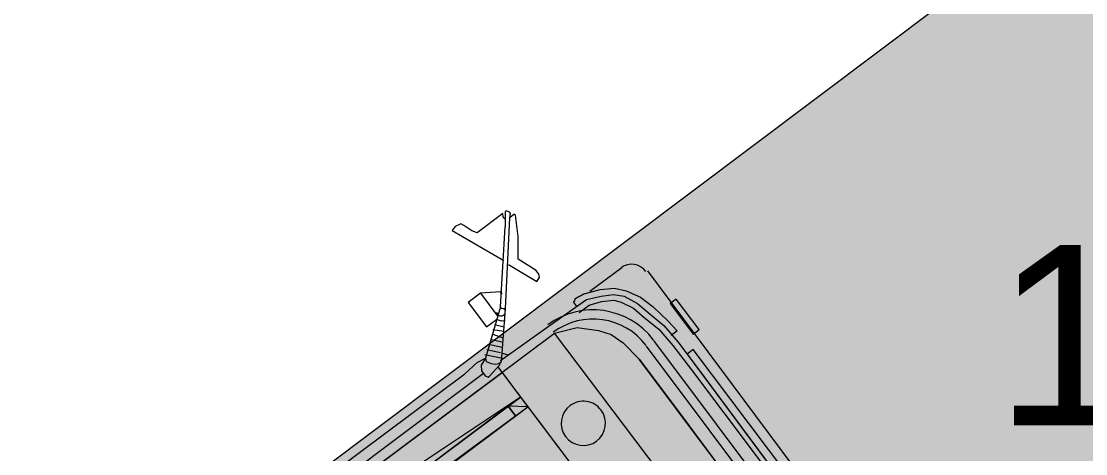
# Model space of a CAD drawing. Header units: millimetres. Extents: x 475159934 to 476245151, y 4620917055 to 4621447368.
# Drawn here: x 475223293 to 475226240, y 4621002164 to 4621003363 of the extents above; entities that cross this region are included whole.
import ezdxf

# ---------------------------------------------------------------- set-up
doc = ezdxf.new("R2010")
doc.units = ezdxf.units.MM
doc.header["$MEASUREMENT"] = 0
doc.layers.add('New_._Pen_No__252', color=7, linetype='Continuous', lineweight=0, true_color=0x666666)
for name, color, linetype, lineweight in [('New_._Pen_No__255', 255, 'Continuous', 0), ('New_New_2D Drafting - General_Pen_No__250_Pen_No__7_Pen_No__7_Pen_No__1', 1, 'Continuous', 0), ('New_New_2D Drafting - General_Pen_No__250_Pen_No__7_Pen_No__7_Pen_No__4', 7, 'Continuous', 0), ('zoma_Pen_No__1', 1, 'Continuous', 0)]:
    doc.layers.add(name, color=color, linetype=linetype, lineweight=lineweight)
doc.layers.add('New_New_2D Drafting - General_Pen_No__250_Pen_No__7_Pen_No__7', color=7, linetype='Continuous')
doc.layers.add('zoma', color=7, linetype='Continuous')
doc.styles.add('GENERATED_STYLE_3', font='arial.ttf')
doc.dimstyles.new('GENERATED_STYLE__12', dxfattribs={"dimtxt": 500, "dimasz": 228, "dimexe": 0.18, "dimexo": 3, "dimgap": 0, "dimtad": 1, "dimtih": 1, "dimtoh": 1, "dimlfac": 0.001, "dimzin": 0, "dimdsep": 46, "dimtxsty": 'GENERATED_STYLE_3', "dimblk": 'ARROWHEAD_2', "dimblk1": 'ARROWHEAD_2', "dimblk2": 'ARROWHEAD_2', "dimcen": 0.09, "dimclrd": 1, "dimclre": 1, "dimclrt": 1, "dimadec": 0, "dimazin": 0, "dimtfac": 1, "dimtdec": 4, "dimtmove": 2, "dimatfit": 3, "dimfxl": 1, "dimtolj": 1, "dimtzin": 0, "dimarcsym": 0})

# ---------------------------------------------------------------- blocks, each defined once
blk = doc.blocks.new('*D1516', base_point=(475826095.8, 4621095193.2))
at = {"layer": 'zoma_Pen_No__1', "color": 1, "linetype": 'Continuous', "lineweight": 0, "transparency": 16777216}
for p, q in [((475215734.8, 4621001910.6), (475215734.8, 4621002360.6)), ((475233224.3, 4621001910.6), (475233224.3, 4621002360.6)), ((475215821.4, 4621002285.6), (475215648.2, 4621001985.6)), ((475233137.7, 4621001985.6), (475233310.9, 4621002285.6)), ((475215588.1, 4621002135.6), (475215734.8, 4621002135.6)), ((475215734.8, 4621002135.6), (475233224.3, 4621002135.6)), ((475233224.3, 4621002135.6), (475233371, 4621002135.6))]:
    blk.add_line(p, q, dxfattribs=at)
at = {"layer": 'zoma_Pen_No__1', "color": 1, "lineweight": 0, "transparency": 16777216, "insert": (475225988.3, 4621002235.6), "char_height": 500, "attachment_point": 7, "style": 'GENERATED_STYLE_3'}
blk.add_mtext('\\A1;{\\pql;\\fArial|b0|i0|c204|p0;\\W1.000000;17.49}', dxfattribs=at)
blk = doc.blocks.new('ARROWHEAD_2')
at = {"color": 0, "linetype": 'Continuous', "lineweight": 0}
for p, q in [((-0.378, -0.655), (0.378, 0.655)), ((0, 0), (-1, 0))]:
    blk.add_line(p, q, dxfattribs=at)

msp = doc.modelspace()

# ---------------------------------------------------------------- hatches: boundary and pattern name
at = {"layer": 'New_._Pen_No__255', "linetype": 'Continuous', "lineweight": 0, "true_color": 0x7f7f7f}
msp.add_hatch(color=8, dxfattribs=at).paths.add_polyline_path([(475199116.626, 4620982849.639, 0.07840164), (475199019.475, 4620982233.875), (475199019.475, 4620979324.523), (475199019.475, 4620978906.584, 0.41421356), (475201019.475, 4620976906.584), (475203042.515, 4620976906.584), (475208694.142, 4620976906.584), (475208694.142, 4620976911.724), (475208694.142, 4620978906.955), (475202008.039, 4620978895.151, -0.41473882), (475201006.246, 4620979895.15), (475201006.246, 4620981242.333, -0.23567598), (475201803.87, 4620982840.549), (475211885.311, 4620990425.053), (475228656.083, 4621003042.098, -0.07152823), (475229903.645, 4621003727.169), (475239050.392, 4621007163.349), (475242774.455, 4621008424.587), (475266174.557, 4621016341.96), (475285574.408, 4621016341.96), (475287574.564, 4621016341.96), (475291187.888, 4621016341.96), (475302424.204, 4621014255.134), (475302425.419, 4620991031.556), (475304424.204, 4620991031.556), (475304424.204, 4621016255.133), (475302424.204, 4621016255.134), (475294893.047, 4621017677.531), (475291375.101, 4621018341.96), (475285574.408, 4621018341.96), (475282593.276, 4621018341.96), (475265877.771, 4621018341.96), (475238459.732, 4621009077.216), (475228975.861, 4621005515.268, 0.07154866), (475227727.919, 4621004830.054), (475201765.953, 4620985298.259), (475199715.434, 4620983749.097), (475199714.063, 4620983749.097, 0.12987352), (475199136.004, 4620982906.584, 0.0075193)])
at = {"layer": 'New_New_2D Drafting - General_Pen_No__250_Pen_No__7_Pen_No__7', "linetype": 'Continuous', "lineweight": 0, "true_color": 0x7f090b}
for points in [[(475224674.977, 4621002321.2), (475224624.078, 4621002388.859), (475223349.554, 4621001435.327)], [(475223400.454, 4621001367.669), (475224674.977, 4621002321.2), (475223349.554, 4621001435.327)], [(475224822.586, 4621002124.991), (475224695.337, 4621002294.137), (475223420.813, 4621001340.606)], [(475224695.337, 4621002294.137), (475224674.977, 4621002321.2), (475224641.148, 4621002295.751)], [(475224661.508, 4621002268.687), (475224695.337, 4621002294.137), (475224641.148, 4621002295.751)]]:
    msp.add_hatch(color=16, dxfattribs=at).paths.add_polyline_path(points)

# ---------------------------------------------------------------- linework, layer by layer
at = {"layer": 'New_._Pen_No__252', "color": 251, "linetype": 'Continuous', "lineweight": 0, "true_color": 0x666666, "flags": 128}
msp.add_lwpolyline([(475238459.732, 4621009077.216), (475228975.861, 4621005515.268, 0.07154866), (475227727.919, 4621004830.054), (475201765.953, 4620985298.259), (475199715.434, 4620983749.097), (475199714.063, 4620983749.097, 0.12987352), (475199136.004, 4620982906.584, 0.0075193), (475199116.626, 4620982849.639, 0.07840164), (475199019.475, 4620982233.875), (475199019.475, 4620979324.523), (475199019.475, 4620978906.584, 0.41421356), (475201019.475, 4620976906.584), (475203042.515, 4620976906.584), (475208694.142, 4620976906.584), (475208694.142, 4620976911.724), (475208694.142, 4620978906.955), (475202008.039, 4620978895.151, -0.41473882), (475201006.246, 4620979895.15), (475201006.246, 4620981242.333, -0.23567598), (475201803.87, 4620982840.549), (475211885.311, 4620990425.053), (475228656.083, 4621003042.098, -0.07152823), (475229903.645, 4621003727.169), (475239050.392, 4621007163.349)], format="xyb", dxfattribs=at)
at = {"layer": 'New_New_2D Drafting - General_Pen_No__250_Pen_No__7_Pen_No__7_Pen_No__1', "color": 1, "linetype": 'Continuous', "lineweight": 0}
for points in [[(475224674.977, 4621002321.2), (475223349.554, 4621001435.327), (475224624.078, 4621002388.859)], [(475223400.454, 4621001367.669), (475224674.977, 4621002321.2), (475223349.554, 4621001435.327)], [(475224822.586, 4621002124.991), (475223420.813, 4621001340.606), (475224695.337, 4621002294.137)], [(475224695.337, 4621002294.137), (475224641.148, 4621002295.751), (475224674.977, 4621002321.2)], [(475224661.508, 4621002268.687), (475224695.337, 4621002294.137), (475224641.148, 4621002295.751)]]:
    msp.add_lwpolyline(points, close=True, dxfattribs=at)
at = {"layer": 'New_New_2D Drafting - General_Pen_No__250_Pen_No__7_Pen_No__7_Pen_No__4', "color": 7, "linetype": 'Continuous', "lineweight": 0}
for points in [[(475224625.968, 4621002829.975), (475224554.927, 4621002776.531), (475224540.526, 4621002781.59), (475224518.49, 4621002796.797), (475224510.017, 4621002801.018), (475224493.941, 4621002794.221), (475224486.337, 4621002783.203), (475224628.7, 4621002699.593)], [(475224632.765, 4621002813.899), (475224630.22, 4621002817.282), (475224627.675, 4621002820.665), (475224625.968, 4621002829.975)], [(475224633.977, 4621002565.827), (475224645.459, 4621002818.151), (475224647.135, 4621002830.007), (475224644.59, 4621002833.39), (475224636.117, 4621002837.61), (475224632.734, 4621002835.065), (475224632.796, 4621002792.732)], [(475224642.263, 4621002688.606), (475224720.226, 4621002641.307), (475224727.83, 4621002652.325), (475224726.123, 4621002661.636), (475224718.488, 4621002671.785), (475224668.488, 4621002703.038), (475224668.395, 4621002766.538), (475224661.535, 4621002824.948), (475224658.99, 4621002828.331), (475224655.608, 4621002825.786)], [(475224655.608, 4621002825.786), (475224652.225, 4621002823.241), (475224645.459, 4621002818.151)], [(475224619.576, 4621002570.886), (475224632.796, 4621002792.732)], [(475224867.586, 4621002614.431), (475224955.542, 4621002680.601)], [(475225026.677, 4621002670.545), (475225560.285, 4621001954.204)], [(475224825.284, 4621002593.202), (475224851.509, 4621002607.634), (475224895.518, 4621002619.552), (475224935.306, 4621002622.997), (475224967.491, 4621002615.425), (475225007.31, 4621002597.703), (475225042.909, 4621002571.509), (475225082.76, 4621002532.621), (475225109.048, 4621002504.72)], [(475224619.514, 4621002613.219), (475224564.487, 4621002608.905), (475224530.658, 4621002583.455), (475224581.557, 4621002515.796)], [(475224564.487, 4621002608.905), (475224612.842, 4621002544.629)], [(475224624.604, 4621002606.453), (475224619.514, 4621002613.219)], [(475224754.273, 4621002518.591), (475224858.306, 4621002591.557), (475224898.932, 4621002600.931), (475224932.793, 4621002605.214), (475224962.432, 4621002601.024), (475224998.869, 4621002580.758), (475225028.539, 4621002555.401), (475225071.773, 4621002519.058), (475225110.786, 4621002474.242), (475225161.685, 4621002406.584), (475225519.69, 4621001923.664)], [(475224851.509, 4621002607.634), (475224825.284, 4621002593.202), (475224824.446, 4621002587.274), (475224821.063, 4621002584.729), (475224823.608, 4621002581.346), (475224826.153, 4621002577.963), (475224828.698, 4621002574.58), (475224834.626, 4621002573.742)], [(475224851.509, 4621002607.634), (475224825.284, 4621002593.202), (475224824.446, 4621002587.274), (475224821.063, 4621002584.729), (475224823.608, 4621002581.346), (475224826.153, 4621002577.963), (475224828.698, 4621002574.58), (475224834.626, 4621002573.742)], [(475224838.04, 4621002555.121), (475224865.103, 4621002575.481), (475224899.801, 4621002585.692), (475224933.662, 4621002589.975), (475224953.99, 4621002584.078), (475224987.882, 4621002567.195), (475225017.553, 4621002541.839), (475225058.241, 4621002508.878), (475225097.254, 4621002464.062), (475225148.154, 4621002396.404), (475225509.542, 4621001916.029)], [(475224619.576, 4621002570.886), (475224578.299, 4621002428.585), (475224580.006, 4621002419.274), (475224594.407, 4621002414.215), (475224606.263, 4621002412.539), (475224615.574, 4621002414.246), (475224622.339, 4621002419.336), (475224633.977, 4621002565.827)], [(475224619.576, 4621002570.886), (475224622.121, 4621002567.503), (475224628.049, 4621002566.665), (475224630.594, 4621002563.282), (475224633.977, 4621002565.827)], [(475224581.557, 4621002515.796), (475224608.621, 4621002536.156)], [(475224632.332, 4621002532.805), (475224623.021, 4621002531.097), (475224608.621, 4621002536.156)], [(475224628.143, 4621002503.165), (475224598.503, 4621002507.355)], [(475224629.819, 4621002515.021), (475224603.562, 4621002521.755)], [(475224619.794, 4621002422.719), (475224754.273, 4621002518.591)], [(475224619.794, 4621002422.719), (475224754.273, 4621002518.591)], [(475224769.543, 4621002498.293), (475224832.174, 4621002513.625), (475224891.453, 4621002505.246), (475224926.183, 4621002494.291), (475224959.236, 4621002471.479), (475225004.177, 4621002425.825), (475225121.246, 4621002270.211), (475225418.172, 4621001868.481)], [(475225109.048, 4621002504.72), (475225092.133, 4621002491.995)], [(475223349.554, 4621001435.327), (475224769.543, 4621002498.293)], [(475224623.953, 4621002473.525), (475224591.768, 4621002481.098)], [(475224625.629, 4621002485.381), (475224596.827, 4621002495.499)], [(475225059.672, 4621002112.64), (475224769.543, 4621002498.293)], [(475225914.288, 4621001314.645), (475225044.741, 4621002477.532)], [(475224619.763, 4621002443.886), (475224581.651, 4621002452.296)], [(475224624.822, 4621002458.287), (475224586.71, 4621002466.697)], [(475224622.308, 4621002440.503), (475224625.691, 4621002443.048), (475224640.092, 4621002437.989)], [(475225893.99, 4621001299.375), (475225024.443, 4621002462.262)], [(475223334.284, 4621001455.625), (475223331.708, 4621001480.175), (475223337.605, 4621001500.503), (475223347.753, 4621001508.138), (475224520.789, 4621002385.32), (475224555.457, 4621002416.698), (475224578.299, 4621002428.585)], [(475224578.299, 4621002428.585), (475224566.474, 4621002409.094), (475224567.344, 4621002393.855), (475224577.523, 4621002380.324), (475224585.996, 4621002376.103), (475224589.379, 4621002378.648), (475224618.119, 4621002410.863), (475224618.956, 4621002416.791), (475224622.339, 4621002419.336)], [(475224620.632, 4621002428.647), (475224576.592, 4621002437.896)], [(475225857.959, 4621001044.475), (475225890.05, 4621001100.402), (475225898.429, 4621001159.681), (475225897.529, 4621001196.086), (475225884.773, 4621001234.168), (475225853.364, 4621001290.001), (475225736.295, 4621001445.616), (475225004.177, 4621002425.825)], [(475223334.284, 4621001455.625), (475224572.434, 4621002387.089)], [(475224611.353, 4621002405.773), (475224822.586, 4621002124.991)]]:
    msp.add_lwpolyline(points, dxfattribs=at)
for points in [[(475225022.094, 4621002669.595, 0.41421356), (475224953.947, 4621002679.401)], [(475225043.782, 4621002478.806, 0.41421356), (475224750.454, 4621002521.015)], [(475224609.86, 4621002555.215, 0.22325341), (475224609.972, 4621002551.68, 0.14310632), (475224613.146, 4621002548.451, 0.18222825), (475224624.176, 4621002546.451, 0.12450279), (475224628.673, 4621002548.29, 0.2088662), (475224630.535, 4621002551.466)], [(475225023.446, 4621002463.587, 0.41421356), (475224765.673, 4621002500.679)]]:
    msp.add_lwpolyline(points, format="xyb", dxfattribs=at)
for points in [[(475225089.463, 4621002580.044), (475225153.088, 4621002495.471), (475225170.002, 4621002508.196), (475225106.378, 4621002592.769)], [(475225136.236, 4621002440.413), (475225496.786, 4621001954.11), (475225517.083, 4621001969.38), (475225153.15, 4621002453.138)], [(475224661.508, 4621002268.687), (475224641.148, 4621002295.751), (475224265.644, 4621002013.257), (475224283.459, 4621001989.577)]]:
    msp.add_lwpolyline(points, close=True, dxfattribs=at)
msp.add_lwpolyline([(475224799.931, 4621002211.44, 0.41421356), (475224885.855, 4621002199.076, 0.41421356), (475224898.219, 4621002285, 0.41421356), (475224812.295, 4621002297.364, 0.41421356)], format="xyb", close=True, dxfattribs=at)

# ---------------------------------------------------------------- dimensions: what is measured, and where the dimension line sits
at = {"layer": 'zoma', "color": 1, "linetype": 'Continuous', "lineweight": 0}
dim = msp.add_linear_dim(base=(475233224.336, 4621002135.604), p1=(475215734.775, 4621002135.604), p2=(475233224.336, 4621002135.604), dimstyle='GENERATED_STYLE__12', dxfattribs=at)
dim.commit()
dim.dimension.update_dxf_attribs({"geometry": '*D1516', "text_midpoint": (475226825.834, 4621002485.604), "dimtype": 160})

doc.saveas('drawing.dxf')
